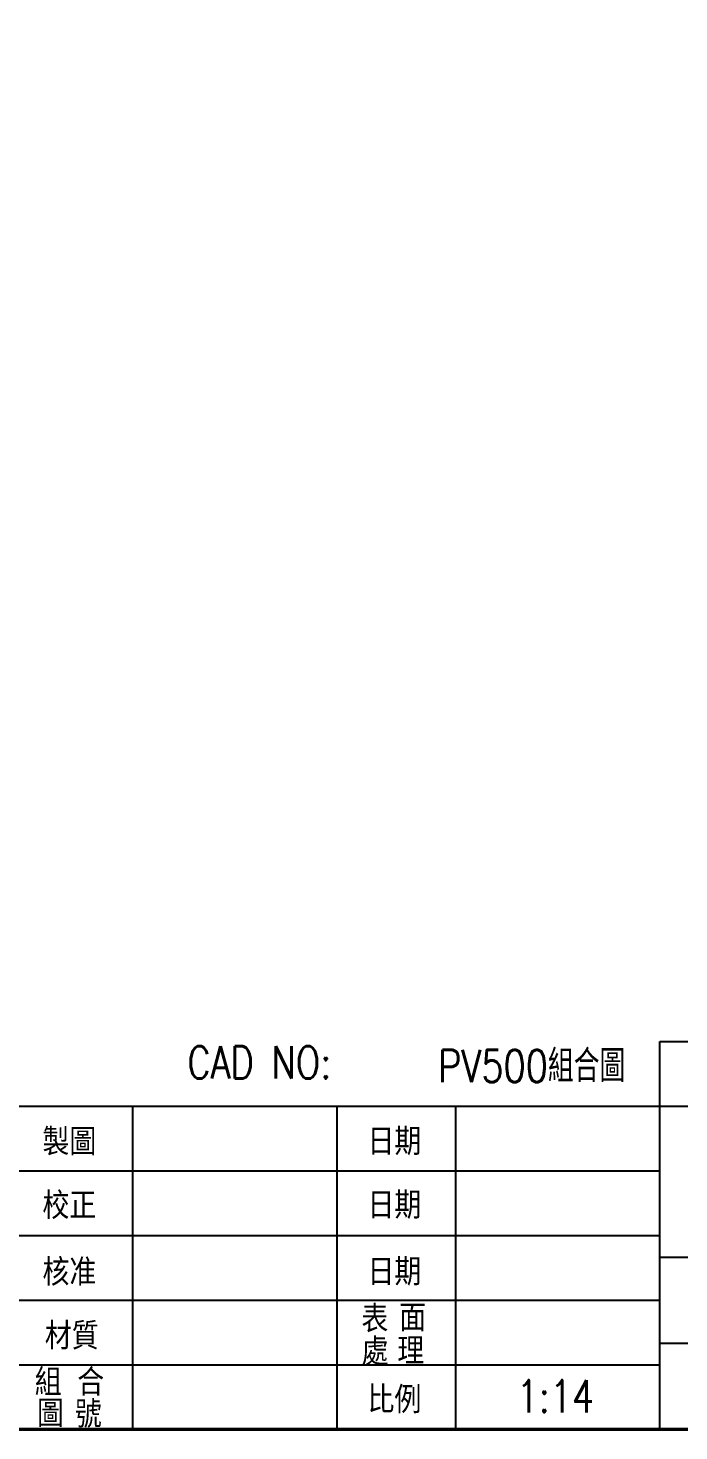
# Model space of a CAD drawing. Extents: x -1051 to 4465, y -5109 to -1481.
# Drawn here: x 2467 to 3314, y -5109 to -3286 of the extents above; entities that cross this region are included whole.
import ezdxf
from ezdxf.enums import TextEntityAlignment as Align

# ---------------------------------------------------------------- set-up
doc = ezdxf.new("R2010")
doc.units = 0
doc.header["$LTSCALE"] = 14
doc.header["$MEASUREMENT"] = 0
for name, color, linetype in [('BORDER', 7, 'CONTINUOUS'), ('SHEET', 7, 'CONTINUOUS'), ('TEXT', 4, 'CONTINUOUS')]:
    doc.layers.add(name, color=color, linetype=linetype)
doc.styles.add('CHINA', font='romans.shx', dxfattribs={"bigfont": 'chineset.shx'})
doc.styles.add('DAYUS', font='SIMPLEX.shx', dxfattribs={"bigfont": 'chineset.shx'})
doc.styles.get("Standard").update_dxf_attribs({"font": 'romans.shx', "bigfont": 'chineset.shx'})

# ---------------------------------------------------------------- blocks, each defined once
blk = doc.blocks.new('NA3')
at = {"layer": 'SHEET'}
for p, q in [((113, -91.5), (193, -91.5)), ((113, -127.5), (113, -91.5)), ((-91.27, -97.5), (113, -97.5)), ((64, -97.5), (64, -127.5)), ((83, -97.5), (83, -127.5)), ((94, -97.5), (94, -127.5)), ((113, -97.5), (193, -97.5)), ((53, -103.5), (113, -103.5)), ((53, -109.5), (113, -109.5)), ((113, -111.5), (193, -111.5)), ((53, -115.5), (113, -115.5)), ((113, -119.5), (193, -119.5)), ((53, -121.5), (113, -121.5)), ((-193, -127.5), (193, -127.5))]:
    blk.add_line(p, q, dxfattribs=at)
at = {"layer": 'SHEET', "const_width": 0.3}
blk.add_lwpolyline([(193, 127.5), (-193, 127.5), (-193, -127.5), (193, -127.5), (193, 127.5)], dxfattribs=at)
at = {"layer": 'SHEET', "style": 'DAYUS'}
for s, p in [('製圖', (58.15, -100.68)), ('日期', (88.34, -100.68)), ('校正', (58.15, -106.59)), ('日期', (88.34, -106.59)), ('核准', (58.15, -112.78)), ('日期', (88.34, -112.78)), ('表', (86.52, -117.12)), ('面', (90.04, -117.12)), ('材質', (58.37, -118.71)), ('處', (86.55, -120.16)), ('理', (89.86, -120.16)), ('組', (56.18, -122.99)), ('合', (60.13, -122.99)), ('比例', (88.34, -124.62)), ('圖', (56.39, -125.96)), ('號', (59.91, -125.98))]:
    blk.add_text(s, height=2.5, dxfattribs=at).set_placement(p, align=Align.MIDDLE)
blk = doc.blocks.new('NA3TZT')
at = {"layer": 'TEXT', "width": 0.8}
blk.add_text('CAD NO:', height=3, dxfattribs=at).set_placement((69.11, -94.94))
at = {"layer": 'TEXT', "style": 'CHINA', "width": 0.8}
for tag, p in [('DWGNO_C', (125.9, -89.16)), ('DRAWING_C', (151.21, -89.16)), ('DATE_C', (175.96, -89.16))]:
    blk.add_attdef(tag, p, '', height=3, dxfattribs=at)
for tag, height, p in [('CADNO', 3, (101.1, -95.27)), ('DRAWER', 3, (73.13, -102.33)), ('DATE1', 3, (103.05, -102.08)), ('DWGNAME', 4, (151.68, -117.89)), ('QTY', 3, (188.39, -117.65)), ('MATERIAL', 3, (73.87, -120.08)), ('SCALE', 3, (103.29, -125.92)), ('TYPE', 3, (138.76, -125.43)), ('DWGNO', 3, (177.7, -125.43))]:
    blk.add_attdef(tag, text='', height=height, dxfattribs=at).set_placement(p, align=Align.CENTER)
at = {"layer": 'TEXT', "linetype": 'CONTINUOUS', "style": 'CHINA'}
for tag, height, p in [('CHECK3', 2.24, (-115.03, -104.5)), ('CDATE3', 1.57, (-99.53, -104.3)), ('CHECK2', 2.24, (-115.03, -111.7)), ('CDATE2', 1.57, (-99.52, -111.5)), ('CHECK1', 2.24, (-115.03, -118.9)), ('CDATE1', 1.57, (-99.52, -118.9))]:
    blk.add_attdef(tag, text='', height=height, dxfattribs=at).set_placement(p, align=Align.MIDDLE)

msp = doc.modelspace()

# ---------------------------------------------------------------- block references
at = {"layer": 'BORDER', "color": 7, "linetype": 'CONTINUOUS', "xscale": 14, "yscale": 14, "zscale": 14}
msp.add_blockref('NA3', (1706.8, -3322.3), dxfattribs=at)
msp.add_blockref('NA3TZT', (1706.8, -3322.3), dxfattribs=at).add_auto_attribs({'CADNO': 'PV500組合圖', 'SCALE': '1:14'})

doc.saveas('drawing.dxf')
